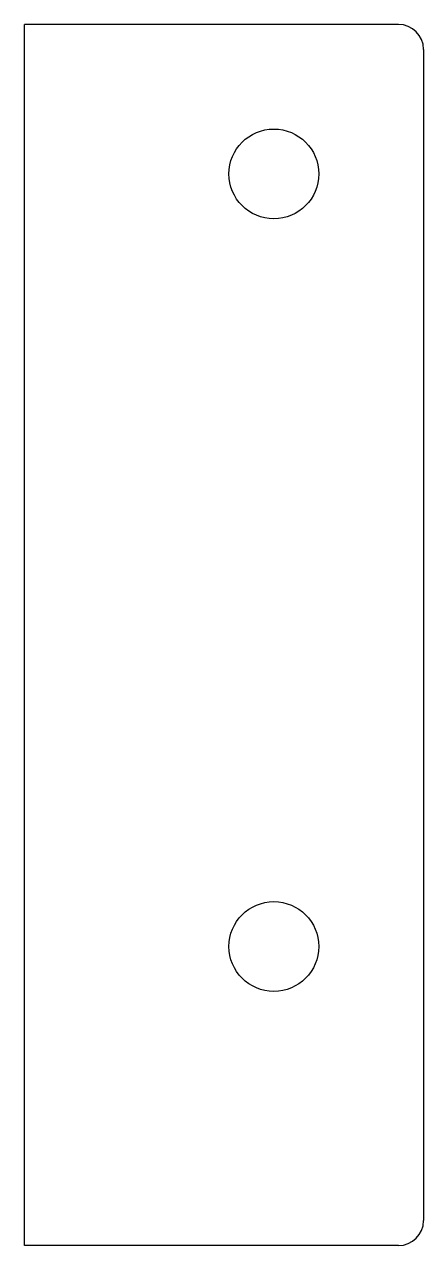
# Model space of a CAD drawing. Header units: millimetres. Extents: x 10036 to 10116, y -1157 to -912.
import ezdxf

# ---------------------------------------------------------------- set-up
doc = ezdxf.new("R2010")
doc.units = ezdxf.units.MM

msp = doc.modelspace()

# ---------------------------------------------------------------- linework, layer by layer
for p, q in [((10036.37, -1156.89), (10036.37, -911.89)), ((10111.37, -911.89), (10036.37, -911.89)), ((10116.37, -916.89), (10116.37, -1151.89)), ((10111.37, -1156.89), (10036.37, -1156.89))]:
    msp.add_line(p, q)
for centre in [(10086.37, -941.89), (10086.37, -1096.89)]:
    msp.add_circle(centre, 9)
for centre, start, end in [((10111.37, -916.89), 0, 90), ((10111.37, -1151.89), 270, 0)]:
    msp.add_arc(centre, 5, start, end)

doc.saveas('drawing.dxf')
